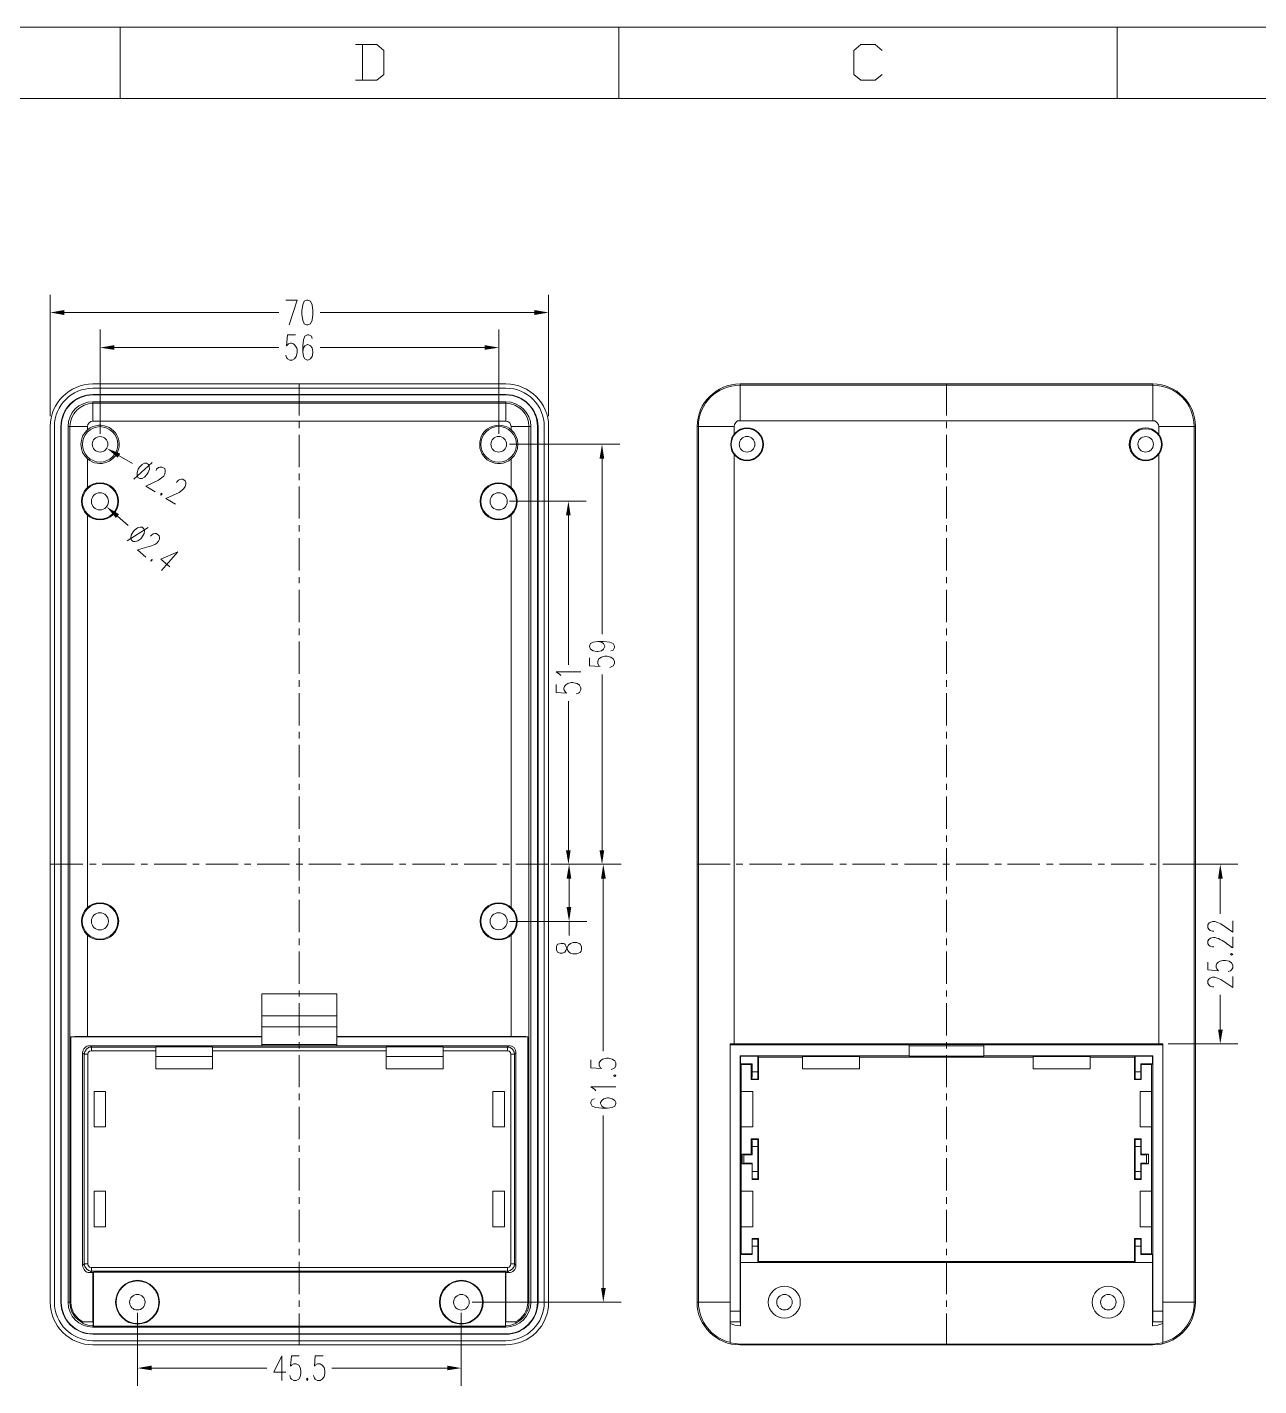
# Model space of a CAD drawing. Header units: millimetres. Extents: x -84 to 204, y -204 to 50.
# Drawn here: x 61.5 to 145.4, y -92.5 to 0 of the extents above; entities that cross this region are included whole.
import ezdxf

# ---------------------------------------------------------------- set-up
doc = ezdxf.new("R2010")
doc.units = ezdxf.units.MM

msp = doc.modelspace()

# ---------------------------------------------------------------- hatches: boundary and pattern name
h = msp.add_hatch(color=0)
h.dxf.hatch_style = 2
h.paths.add_polyline_path([(64.029167, -19.261667), (64.029167, -19.600333), (63.076667, -19.431)])
h = msp.add_hatch(color=0)
h.dxf.hatch_style = 2
h.paths.add_polyline_path([(96.033167, -19.261667), (96.033167, -19.600333), (97.006833, -19.431)])
h = msp.add_hatch(color=0)
h.dxf.hatch_style = 2
h.paths.add_polyline_path([(67.437, -21.6535), (67.437, -21.971), (66.463333, -21.822833)])
h = msp.add_hatch(color=0)
h.dxf.hatch_style = 2
h.paths.add_polyline_path([(92.6465, -21.6535), (92.6465, -21.971), (93.620167, -21.822833)])
h = msp.add_hatch(color=0)
h.dxf.hatch_style = 2
h.paths.add_polyline_path([(67.839167, -29.040667), (67.669833, -29.315833), (66.929, -28.680833)])
h = msp.add_hatch(color=0)
h.dxf.hatch_style = 2
h.paths.add_polyline_path([(100.478167, -29.379333), (100.795667, -29.379333), (100.6475, -28.405667)])
h = msp.add_hatch(color=0)
h.dxf.hatch_style = 2
h.paths.add_polyline_path([(98.192167, -33.252833), (98.509667, -33.252833), (98.3615, -32.279167)])
h = msp.add_hatch(color=0)
h.dxf.hatch_style = 2
h.paths.add_polyline_path([(67.7545, -33.168167), (67.542833, -33.422167), (66.907833, -32.660167)])
h = msp.add_hatch(color=0)
h.dxf.hatch_style = 2
h.paths.add_polyline_path([(98.192167, -56.049333), (98.509667, -56.049333), (98.3615, -57.001833)])
h = msp.add_hatch(color=0)
h.dxf.hatch_style = 2
h.paths.add_polyline_path([(100.478167, -56.049333), (100.795667, -56.049333), (100.6475, -57.001833)])
h = msp.add_hatch(color=0)
h.dxf.hatch_style = 2
h.paths.add_polyline_path([(98.2345, -57.9755), (98.552, -57.9755), (98.403833, -57.001833)])
h = msp.add_hatch(color=0)
h.dxf.hatch_style = 2
h.paths.add_polyline_path([(100.584, -57.9755), (100.9015, -57.9755), (100.732167, -57.001833)])
h = msp.add_hatch(color=0)
h.dxf.hatch_style = 2
h.paths.add_polyline_path([(142.599833, -57.9755), (142.917333, -57.9755), (142.748, -57.001833)])
h = msp.add_hatch(color=0)
h.dxf.hatch_style = 2
h.paths.add_polyline_path([(98.2345, -59.922833), (98.552, -59.922833), (98.403833, -60.8965)])
h = msp.add_hatch(color=0)
h.dxf.hatch_style = 2
h.paths.add_polyline_path([(142.599833, -68.2625), (142.917333, -68.2625), (142.748, -69.236167)])
h = msp.add_hatch(color=0)
h.dxf.hatch_style = 2
h.paths.add_polyline_path([(100.584, -85.852), (100.9015, -85.852), (100.732167, -86.825667)])
h = msp.add_hatch(color=0)
h.dxf.hatch_style = 2
h.paths.add_polyline_path([(69.977, -91.143667), (69.977, -91.461167), (69.003333, -91.313)])
h = msp.add_hatch(color=0)
h.dxf.hatch_style = 2
h.paths.add_polyline_path([(90.1065, -91.143667), (90.1065, -91.461167), (91.059, -91.313)])

# ---------------------------------------------------------------- linework, layer by layer
at = {"color": 0, "lineweight": 0}
for points in [[(-84.370333, 0), (203.581, 0)], [(67.839167, -4.847167), (67.839167, 0)], [(101.7905, -4.847167), (101.7905, 0)], [(135.720667, -4.847167), (135.720667, 0)], [(83.862333, -3.6195), (85.301667, -3.6195), (85.7885, -3.217333), (85.7885, -1.5875), (85.301667, -1.185333), (83.862333, -1.185333)], [(84.328, -1.185333), (84.328, -3.6195)], [(119.718667, -3.217333), (119.253, -3.6195), (118.279333, -3.6195), (117.7925, -3.217333), (117.7925, -1.5875), (118.279333, -1.185333), (119.253, -1.185333), (119.718667, -1.5875)], [(-79.523167, -4.847167), (198.733833, -4.847167)], [(63.076667, -26.4795), (63.076667, -18.2245)], [(97.006833, -26.4795), (97.006833, -18.2245)], [(79.332667, -20.277667), (79.883, -18.584333), (79.121, -18.584333)], [(64.029167, -19.431), (78.634167, -19.431)], [(96.033167, -19.431), (81.449333, -19.431)], [(66.463333, -27.686), (66.463333, -20.595167)], [(79.777167, -20.955), (79.226833, -20.955), (79.163333, -21.695833), (79.232172, -21.620228), (79.301735, -21.565836), (79.371187, -21.531141), (79.439691, -21.514627), (79.506408, -21.514777), (79.570502, -21.530076), (79.631136, -21.559007), (79.687473, -21.600054), (79.738675, -21.651701), (79.783905, -21.712432), (79.822327, -21.78073), (79.853102, -21.855079), (79.875394, -21.933964), (79.888366, -22.015868), (79.89118, -22.099274), (79.883, -22.182667), (79.8195, -22.4155), (79.713667, -22.584833), (79.544333, -22.6695), (79.396167, -22.6695), (79.226833, -22.584833), (79.163333, -22.500167), (79.121, -22.330833)], [(80.899, -21.209), (80.856667, -21.039667), (80.687333, -20.955), (80.5815, -20.955), (80.412167, -21.039667), (80.306333, -21.293667), (80.264, -21.695833), (80.264, -22.098), (80.306333, -22.4155), (80.412167, -22.584833), (80.5815, -22.6695), (80.623833, -22.6695), (80.793167, -22.584833), (80.899, -22.4155), (80.9625, -22.182667), (80.9625, -22.098), (80.899, -21.844), (80.793167, -21.695833), (80.623833, -21.611167), (80.5815, -21.611167), (80.412167, -21.695833), (80.306333, -21.844), (80.264, -22.098)], [(93.620167, -27.686), (93.620167, -20.595167)], [(67.437, -21.822833), (78.634167, -21.822833)], [(92.6465, -21.822833), (81.449333, -21.822833)], [(65.9765, -24.278167), (65.677915, -24.301084), (65.388342, -24.350908), (65.109202, -24.426436), (64.841917, -24.526462), (64.587909, -24.649781), (64.348599, -24.795189), (64.12541, -24.961482), (63.919761, -25.147455), (63.733076, -25.351903), (63.566776, -25.573622), (63.422283, -25.811408), (63.301017, -26.064055), (63.204401, -26.330358), (63.133856, -26.609115), (63.090804, -26.899119), (63.076667, -27.199167)], [(65.9765, -24.5745), (65.703663, -24.595155), (65.440535, -24.639414), (65.188144, -24.706315), (64.947519, -24.794898), (64.719687, -24.904201), (64.505675, -25.033263), (64.306512, -25.181122), (64.123226, -25.346819), (63.956844, -25.529391), (63.808395, -25.727877), (63.678905, -25.941316), (63.569404, -26.168747), (63.480918, -26.409209), (63.414476, -26.66174), (63.371105, -26.92538), (63.351833, -27.199167)], [(94.107, -24.278167), (65.9765, -24.278167)], [(94.107, -24.5745), (65.9765, -24.5745)], [(80.031167, -24.278167), (80.031167, -26.437167)], [(97.006833, -27.199167), (96.992607, -26.897697), (96.949427, -26.60693), (96.878726, -26.32797), (96.781938, -26.061921), (96.660493, -25.809887), (96.515825, -25.572971), (96.349365, -25.352278), (96.162548, -25.14891), (95.956804, -24.963973), (95.733567, -24.798569), (95.494269, -24.653803), (95.240343, -24.530778), (94.97322, -24.430598), (94.694334, -24.354367), (94.405116, -24.303188), (94.107, -24.278167)], [(96.7105, -27.199167), (96.698353, -26.927852), (96.66001, -26.665878), (96.596781, -26.414308), (96.509979, -26.174204), (96.400914, -25.946631), (96.270899, -25.732652), (96.121244, -25.53333), (95.953263, -25.349729), (95.768264, -25.182913), (95.567562, -25.033945), (95.352467, -24.903888), (95.12429, -24.793807), (94.884343, -24.704763), (94.633938, -24.637822), (94.374387, -24.594047), (94.107, -24.5745)], [(110.0455, -24.278167), (109.746638, -24.30082), (109.456519, -24.350272), (109.176591, -24.425348), (108.908304, -24.524874), (108.653108, -24.647678), (108.412452, -24.792585), (108.187786, -24.958422), (107.980559, -25.144016), (107.792221, -25.348192), (107.624221, -25.569778), (107.478009, -25.807599), (107.355035, -26.060483), (107.256747, -26.327255), (107.184596, -26.606742), (107.14003, -26.89777), (107.1245, -27.199167)], [(110.0455, -24.384), (109.754988, -24.39728), (109.472962, -24.438593), (109.20084, -24.506581), (108.940038, -24.599883), (108.691973, -24.717141), (108.458062, -24.856994), (108.239722, -25.018084), (108.038371, -25.199049), (107.855424, -25.398531), (107.6923, -25.61517), (107.550415, -25.847607), (107.431185, -26.094482), (107.336029, -26.354435), (107.266362, -26.626106), (107.223602, -26.908137), (107.209167, -27.199167)], [(110.0455, -24.278167), (138.154833, -24.278167)], [(110.0455, -26.797), (110.0455, -24.278167)], [(110.0455, -24.384), (138.154833, -24.384)], [(124.100167, -24.278167), (124.100167, -26.437167)], [(141.054667, -27.199167), (141.040467, -26.899061), (140.997362, -26.609014), (140.926771, -26.330227), (140.830118, -26.063906), (140.708823, -25.811251), (140.564309, -25.573467), (140.397996, -25.351757), (140.211307, -25.147323), (140.005663, -24.961368), (139.782486, -24.795096), (139.543197, -24.64971), (139.289218, -24.526412), (139.02197, -24.426406), (138.742876, -24.350894), (138.453356, -24.30108), (138.154833, -24.278167)], [(138.154833, -26.797), (138.154833, -24.278167)], [(140.97, -27.199167), (140.954957, -26.905939), (140.912643, -26.622532), (140.844305, -26.350192), (140.75119, -26.090166), (140.634542, -25.843699), (140.49561, -25.612039), (140.33564, -25.396431), (140.155877, -25.198123), (139.957569, -25.01836), (139.741961, -24.85839), (139.510301, -24.719458), (139.263834, -24.60281), (139.003808, -24.509695), (138.731468, -24.441357), (138.448061, -24.399043), (138.154833, -24.384)], [(65.9765, -25.019), (65.749858, -25.034028), (65.530925, -25.069155), (65.320633, -25.123539), (65.119911, -25.196337), (64.929691, -25.286705), (64.7509, -25.393799), (64.584471, -25.516776), (64.431333, -25.654794), (64.292417, -25.807008), (64.168652, -25.972575), (64.060968, -26.150652), (63.970297, -26.340395), (63.897567, -26.540962), (63.84371, -26.751508), (63.809656, -26.971191), (63.796333, -27.199167)], [(65.9765, -25.040167), (65.752777, -25.053546), (65.536523, -25.087502), (65.328673, -25.1411), (65.130164, -25.213403), (64.941933, -25.303474), (64.764915, -25.410377), (64.600048, -25.533175), (64.448267, -25.670933), (64.310509, -25.822714), (64.18771, -25.987582), (64.080807, -26.164599), (63.990736, -26.352831), (63.918433, -26.55134), (63.864836, -26.759189), (63.830879, -26.975444), (63.8175, -27.199167)], [(65.9765, -25.505833), (65.627302, -25.543071), (65.306856, -25.640688), (65.020434, -25.793413), (64.773307, -25.995974), (64.570746, -26.243101), (64.418021, -26.529523), (64.320405, -26.849968), (64.283167, -27.199167)], [(65.9765, -25.611667), (65.665156, -25.64945), (65.372291, -25.745662), (65.105173, -25.894037), (64.871071, -26.088314), (64.677251, -26.322228), (64.530982, -26.589517), (64.439531, -26.883918), (64.410167, -27.199167)], [(65.9765, -25.019), (94.107, -25.019)], [(65.9765, -25.040167), (65.9765, -25.019)], [(94.107, -25.040167), (65.9765, -25.040167)], [(65.9765, -25.505833), (94.107, -25.505833)], [(65.9765, -26.839333), (65.9765, -25.505833)], [(65.9765, -25.611667), (94.107, -25.611667)], [(96.287167, -27.199167), (96.276201, -26.980559), (96.243147, -26.76715), (96.189157, -26.560179), (96.115386, -26.360884), (96.022986, -26.170505), (95.913112, -25.990279), (95.786916, -25.821446), (95.645552, -25.665245), (95.490173, -25.522913), (95.321934, -25.39569), (95.141986, -25.284815), (94.951484, -25.191525), (94.751581, -25.11706), (94.54343, -25.062658), (94.328185, -25.029559), (94.107, -25.019)], [(94.107, -25.040167), (94.107, -25.019)], [(96.244833, -27.199167), (96.235269, -26.974921), (96.204354, -26.758625), (96.153119, -26.551128), (96.082594, -26.353277), (95.993811, -26.165921), (95.887801, -25.989907), (95.765594, -25.826084), (95.628222, -25.675299), (95.476715, -25.538401), (95.312105, -25.416237), (95.135422, -25.309655), (94.947697, -25.219505), (94.749962, -25.146632), (94.543246, -25.091887), (94.328582, -25.056115), (94.107, -25.040167)], [(95.800333, -27.199167), (95.767624, -26.859822), (95.668505, -26.543661), (95.510615, -26.257333), (95.301594, -26.007483), (95.049082, -25.800761), (94.760719, -25.643814), (94.444145, -25.543288), (94.107, -25.505833)], [(94.107, -26.839333), (94.107, -25.505833)], [(95.673333, -27.199167), (95.643954, -26.883918), (95.552468, -26.589517), (95.406156, -26.322228), (95.212297, -26.088314), (94.978172, -25.894037), (94.71106, -25.745662), (94.418243, -25.64945), (94.107, -25.611667)], [(110.0455, -26.797), (109.876167, -26.818167), (109.749167, -26.924), (109.6645, -27.051), (109.643333, -27.199167)], [(138.154833, -26.797), (110.0455, -26.797)], [(138.557, -27.199167), (138.535833, -27.051), (138.43, -26.924), (138.303, -26.818167), (138.154833, -26.797)], [(63.076667, -27.199167), (63.076667, -86.825667)], [(63.351833, -27.199167), (63.351833, -86.825667)], [(63.8175, -27.199167), (63.796333, -27.199167)], [(63.796333, -86.825667), (63.796333, -27.199167)], [(63.8175, -27.199167), (63.8175, -86.825667)], [(64.283167, -27.199167), (65.616667, -27.199167)], [(64.283167, -86.825667), (64.283167, -27.199167)], [(64.410167, -86.825667), (64.410167, -27.199167)], [(65.151, -28.405667), (65.193333, -28.1305), (65.278, -27.855333), (65.426167, -27.6225), (65.616667, -27.410833)], [(65.9765, -26.839333), (65.828333, -26.8605), (65.7225, -26.945167), (65.637833, -27.051), (65.616667, -27.199167)], [(65.616667, -29.4005), (65.769617, -29.51321), (65.930155, -29.599911), (66.0961, -29.661482), (66.265276, -29.698801), (66.435504, -29.712748), (66.604606, -29.704202), (66.770404, -29.674042), (66.93072, -29.623147), (67.083375, -29.552395), (67.226191, -29.462667), (67.356991, -29.35484), (67.473595, -29.229794), (67.573827, -29.088408), (67.655507, -28.931561), (67.716457, -28.760132), (67.7545, -28.575), (67.765129, -28.357303), (67.742989, -28.152303), (67.690981, -27.961422), (67.612005, -27.786079), (67.508963, -27.627693), (67.384755, -27.487687), (67.242281, -27.367478), (67.084443, -27.268487), (66.91414, -27.192136), (66.734273, -27.139842), (66.547743, -27.113027), (66.35745, -27.113111), (66.166296, -27.141513), (65.97718, -27.199654), (65.793003, -27.288954), (65.616667, -27.410833)], [(65.616667, -27.199167), (65.616667, -27.410833)], [(94.107, -26.839333), (65.9765, -26.839333)], [(80.031167, -26.881667), (80.031167, -27.305)], [(80.031167, -27.7495), (80.031167, -29.950833)], [(94.466833, -27.410833), (94.31989, -27.306413), (94.163272, -27.224893), (93.999432, -27.165823), (93.830825, -27.128754), (93.659905, -27.113237), (93.489126, -27.11882), (93.320942, -27.145056), (93.157807, -27.191494), (93.002176, -27.257685), (92.856503, -27.343179), (92.723241, -27.447526), (92.604845, -27.570278), (92.503768, -27.710984), (92.422466, -27.869195), (92.363392, -28.044461), (92.329, -28.236333), (92.315697, -28.455438), (92.335968, -28.661967), (92.386816, -28.854436), (92.465244, -29.031357), (92.568255, -29.191243), (92.692854, -29.332608), (92.836042, -29.453964), (92.994824, -29.553826), (93.166202, -29.630706), (93.347181, -29.683118), (93.534762, -29.709575), (93.72595, -29.708591), (93.917748, -29.678678), (94.107159, -29.618349), (94.291186, -29.526119), (94.466833, -29.4005)], [(94.466833, -27.199167), (94.4245, -27.051), (94.361, -26.945167), (94.234, -26.8605), (94.107, -26.839333)], [(94.466833, -27.199167), (95.800333, -27.199167)], [(94.466833, -27.410833), (94.466833, -27.199167)], [(94.466833, -27.410833), (94.663733, -27.622211), (94.804376, -27.865586), (94.888761, -28.130293), (94.91689, -28.405667), (94.888761, -28.68104), (94.804376, -28.945747), (94.663733, -29.189123), (94.466833, -29.4005)], [(95.673333, -27.199167), (95.673333, -86.825667)], [(95.800333, -27.199167), (95.800333, -86.825667)], [(96.287167, -27.199167), (96.244833, -27.199167)], [(96.244833, -86.825667), (96.244833, -27.199167)], [(96.287167, -27.199167), (96.287167, -86.825667)], [(96.7105, -86.825667), (96.7105, -27.199167)], [(97.006833, -86.825667), (97.006833, -27.199167)], [(107.1245, -27.199167), (109.643333, -27.199167)], [(107.1245, -86.825667), (107.1245, -27.199167)], [(107.209167, -86.825667), (107.209167, -27.199167)], [(109.643333, -27.199167), (109.643333, -27.728333)], [(124.100167, -26.881667), (124.100167, -27.305)], [(124.100167, -27.7495), (124.100167, -29.950833)], [(141.054667, -27.199167), (138.557, -27.199167)], [(138.557, -27.728333), (138.557, -27.199167)], [(140.97, -27.199167), (140.97, -86.825667)], [(141.054667, -27.199167), (141.054667, -86.825667)], [(65.616667, -29.4005), (65.426167, -29.188833), (65.278, -28.956), (65.193333, -28.680833), (65.151, -28.405667)], [(94.339833, -28.405667), (101.854, -28.405667)], [(65.616667, -29.4005), (65.616667, -31.347833)], [(68.664667, -29.718), (67.7545, -29.188833)], [(94.466833, -31.347833), (94.466833, -29.4005)], [(100.6475, -29.379333), (100.6475, -41.3385)], [(109.643333, -29.083), (109.643333, -69.236167)], [(138.557, -69.236167), (138.557, -29.083)], [(70.019333, -29.6545), (68.7705, -30.776333)], [(70.273333, -30.183667), (70.315667, -30.099), (70.442667, -29.993167), (70.527333, -29.950833), (70.6755, -29.950833), (70.866, -30.056667), (70.908333, -30.183667), (70.908333, -30.268333), (70.866, -30.437667), (70.8025, -30.585833), (70.654333, -30.691667), (70.442667, -30.839833), (69.574833, -31.263167), (70.209833, -31.644167)], [(80.031167, -30.395333), (80.031167, -30.839833)], [(124.100167, -30.395333), (124.100167, -30.839833)], [(71.670333, -31.009167), (71.735615, -30.923508), (71.816284, -30.853592), (71.90666, -30.803784), (72.001062, -30.77845), (72.093811, -30.781956), (72.179226, -30.818667), (72.251627, -30.892948), (72.305333, -31.009167), (72.305333, -31.115), (72.263, -31.284333), (72.178333, -31.411333), (72.051333, -31.517167), (71.839667, -31.6865), (70.950667, -32.088667), (71.606833, -32.490833)], [(80.031167, -31.284333), (80.031167, -33.4645)], [(124.100167, -31.284333), (124.100167, -33.4645)], [(94.339833, -32.279167), (99.568, -32.279167)], [(65.616667, -33.231667), (65.616667, -59.944)], [(68.368333, -33.930167), (67.648667, -33.295167)], [(94.466833, -59.944), (94.466833, -33.231667)], [(98.3615, -33.252833), (98.3615, -43.412833)], [(69.744167, -34.078333), (68.304833, -34.9885)], [(80.031167, -33.909), (80.031167, -34.3535)], [(124.100167, -33.909), (124.100167, -34.3535)], [(69.892333, -34.649833), (69.955833, -34.586333), (70.082833, -34.501667), (70.188667, -34.4805), (70.315667, -34.4805), (70.485, -34.628667), (70.506167, -34.755667), (70.506167, -34.8615), (70.442667, -35.009667), (70.336833, -35.136667), (70.188667, -35.221333), (69.955833, -35.327167), (69.003333, -35.602333), (69.574833, -36.089167)], [(80.031167, -34.798), (80.031167, -36.999333)], [(124.100167, -34.798), (124.100167, -36.999333)], [(71.755, -35.729333), (70.612, -36.216167), (71.225833, -36.745333)], [(71.755, -35.729333), (70.654333, -36.999333)], [(80.031167, -37.443833), (80.031167, -37.867167)], [(124.100167, -37.443833), (124.100167, -37.867167)], [(80.031167, -38.311667), (80.031167, -40.513)], [(124.100167, -38.311667), (124.100167, -40.513)], [(80.031167, -40.9575), (80.031167, -41.402)], [(124.100167, -40.9575), (124.100167, -41.402)], [(80.031167, -41.825333), (80.031167, -44.026667)], [(100.351167, -41.825333), (100.605167, -41.867667), (100.753333, -41.9735), (100.838, -42.142833), (100.838, -42.185167), (100.753333, -42.3545), (100.605167, -42.460333), (100.351167, -42.523833), (100.287667, -42.523833), (100.033667, -42.460333), (99.864333, -42.3545), (99.800833, -42.185167), (99.800833, -42.142833), (99.864333, -41.9735), (100.033667, -41.867667), (100.351167, -41.825333), (100.753333, -41.825333), (101.176667, -41.867667), (101.4095, -41.9735), (101.494167, -42.142833), (101.494167, -42.248667), (101.4095, -42.418), (101.240167, -42.460333)], [(124.100167, -41.825333), (124.100167, -44.026667)], [(99.800833, -42.947167), (99.800833, -43.4975), (100.5205, -43.539833), (100.435833, -43.4975), (100.351167, -43.328167), (100.351167, -43.18), (100.435833, -43.010667), (100.605167, -42.904833), (100.838, -42.841333), (101.007333, -42.841333), (101.240167, -42.904833), (101.4095, -43.010667), (101.494167, -43.18), (101.494167, -43.328167), (101.4095, -43.4975), (101.324833, -43.539833), (101.176667, -43.603333)], [(97.832333, -44.153667), (97.747667, -44.047833), (97.514833, -43.899667), (99.208167, -43.899667)], [(100.6475, -56.049333), (100.6475, -44.090167)], [(80.031167, -44.471167), (80.031167, -44.915667)], [(97.514833, -44.7675), (97.514833, -45.296667), (98.2345, -45.360167), (98.158895, -45.291328), (98.104503, -45.221765), (98.069808, -45.152313), (98.053293, -45.083809), (98.053444, -45.017092), (98.068743, -44.952998), (98.097674, -44.892364), (98.138721, -44.836027), (98.190368, -44.784825), (98.251098, -44.739595), (98.319397, -44.701173), (98.393746, -44.670398), (98.472631, -44.648106), (98.554534, -44.635134), (98.63794, -44.63232), (98.721333, -44.6405), (98.954167, -44.704), (99.1235, -44.809833), (99.208167, -44.979167), (99.208167, -45.127333), (99.1235, -45.296667), (99.038833, -45.360167), (98.890667, -45.4025)], [(124.100167, -44.471167), (124.100167, -44.915667)], [(80.031167, -45.360167), (80.031167, -47.5615)], [(98.3615, -56.049333), (98.3615, -45.889333)], [(124.100167, -45.360167), (124.100167, -47.5615)], [(80.031167, -47.984833), (80.031167, -48.429333)], [(124.100167, -47.984833), (124.100167, -48.429333)], [(80.031167, -48.873833), (80.031167, -51.075167)], [(124.100167, -48.873833), (124.100167, -51.075167)], [(80.031167, -51.519667), (80.031167, -51.943)], [(124.100167, -51.519667), (124.100167, -51.943)], [(80.031167, -52.3875), (80.031167, -54.588833)], [(124.100167, -52.3875), (124.100167, -54.588833)], [(80.031167, -55.033333), (80.031167, -55.477833)], [(124.100167, -55.033333), (124.100167, -55.477833)], [(80.031167, -55.901167), (80.031167, -58.1025)], [(124.100167, -55.901167), (124.100167, -58.1025)], [(63.076667, -57.001833), (65.299167, -57.001833)], [(65.743667, -57.001833), (66.188167, -57.001833)], [(66.6115, -57.001833), (68.812833, -57.001833)], [(69.257333, -57.001833), (69.701833, -57.001833)], [(70.146333, -57.001833), (72.347667, -57.001833)], [(72.771, -57.001833), (73.2155, -57.001833)], [(73.66, -57.001833), (75.861333, -57.001833)], [(76.305833, -57.001833), (76.729167, -57.001833)], [(77.173667, -57.001833), (79.375, -57.001833)], [(79.8195, -57.001833), (80.264, -57.001833)], [(80.687333, -57.001833), (82.888667, -57.001833)], [(83.333167, -57.001833), (83.777667, -57.001833)], [(84.222167, -57.001833), (86.4235, -57.001833)], [(86.846833, -57.001833), (87.291333, -57.001833)], [(87.735833, -57.001833), (89.937167, -57.001833)], [(90.381667, -57.001833), (90.826167, -57.001833)], [(91.2495, -57.001833), (93.450833, -57.001833)], [(93.895333, -57.001833), (94.339833, -57.001833)], [(94.784333, -57.001833), (97.006833, -57.001833)], [(98.890667, -57.001833), (97.155, -57.001833)], [(97.7265, -57.001833), (99.610333, -57.001833)], [(98.467333, -57.001833), (101.959833, -57.001833)], [(100.33, -57.001833), (101.854, -57.001833)], [(107.1245, -57.001833), (109.368167, -57.001833)], [(109.7915, -57.001833), (110.236, -57.001833)], [(110.6805, -57.001833), (112.881833, -57.001833)], [(113.326333, -57.001833), (113.749667, -57.001833)], [(114.194167, -57.001833), (116.3955, -57.001833)], [(116.84, -57.001833), (117.2845, -57.001833)], [(117.707833, -57.001833), (119.909167, -57.001833)], [(120.353667, -57.001833), (120.798167, -57.001833)], [(121.242667, -57.001833), (123.444, -57.001833)], [(123.867333, -57.001833), (124.311833, -57.001833)], [(124.756333, -57.001833), (126.957667, -57.001833)], [(127.402167, -57.001833), (127.846667, -57.001833)], [(128.27, -57.001833), (130.471333, -57.001833)], [(130.915833, -57.001833), (131.360333, -57.001833)], [(131.804833, -57.001833), (134.006167, -57.001833)], [(134.4295, -57.001833), (134.874, -57.001833)], [(135.3185, -57.001833), (137.519833, -57.001833)], [(137.964333, -57.001833), (138.387667, -57.001833)], [(138.832167, -57.001833), (141.054667, -57.001833)], [(139.276667, -57.001833), (143.9545, -57.001833)], [(98.403833, -57.9755), (98.403833, -59.922833)], [(100.732167, -57.9755), (100.732167, -69.723)], [(142.748, -57.9755), (142.748, -60.367333)], [(80.031167, -58.547), (80.031167, -58.9915)], [(124.100167, -58.547), (124.100167, -58.9915)], [(80.031167, -59.436), (80.031167, -61.637333)], [(124.100167, -59.436), (124.100167, -61.637333)], [(94.339833, -60.8965), (99.610333, -60.8965)], [(98.403833, -60.8965), (98.403833, -61.849)], [(142.3035, -61.552667), (142.218833, -61.552667), (142.070667, -61.510333), (141.986, -61.446833), (141.901333, -61.341), (141.901333, -61.129333), (141.986, -61.002333), (142.070667, -60.96), (142.218833, -60.8965), (142.388167, -60.8965), (142.5575, -60.96), (142.790333, -61.065833), (143.594667, -61.616167), (143.594667, -60.854167)], [(65.616667, -61.827833), (65.616667, -68.728167)], [(94.466833, -68.728167), (94.466833, -61.827833)], [(142.3035, -62.632167), (142.218833, -62.632167), (142.070667, -62.589833), (141.986, -62.526333), (141.901333, -62.4205), (141.901333, -62.208833), (141.986, -62.103), (142.077011, -62.038994), (142.176853, -62.002293), (142.283907, -61.989934), (142.396551, -61.998953), (142.513165, -62.026385), (142.632131, -62.069266), (142.751827, -62.124632), (142.870634, -62.189519), (142.986932, -62.260962), (143.0991, -62.335999), (143.205519, -62.411663), (143.304568, -62.484992), (143.394627, -62.553021), (143.474077, -62.612786), (143.541297, -62.661323), (143.594667, -62.695667), (143.594667, -61.933667)], [(80.031167, -62.060667), (80.031167, -62.505167)], [(124.100167, -62.060667), (124.100167, -62.505167)], [(80.031167, -62.949667), (80.031167, -65.151)], [(124.100167, -62.949667), (124.100167, -65.151)], [(141.901333, -63.669333), (141.901333, -64.1985), (142.621, -64.262), (142.514168, -64.133609), (142.465045, -64.002096), (142.46873, -63.874892), (142.520326, -63.759424), (142.614933, -63.663122), (142.747653, -63.593414), (142.913586, -63.557731), (143.107833, -63.5635), (143.361833, -63.605833), (143.51, -63.711667), (143.594667, -63.881), (143.594667, -64.050333), (143.51, -64.1985), (143.4465, -64.262), (143.277167, -64.304333)], [(142.3035, -65.3415), (142.218833, -65.3415), (142.070667, -65.299167), (141.986, -65.235667), (141.901333, -65.129833), (141.901333, -64.918167), (141.986, -64.812333), (142.070667, -64.748833), (142.218833, -64.685333), (142.388167, -64.685333), (142.5575, -64.748833), (142.790333, -64.854667), (143.594667, -65.405), (143.594667, -64.643)], [(80.031167, -65.5955), (80.031167, -66.018833)], [(124.100167, -65.5955), (124.100167, -66.018833)], [(77.491167, -65.828333), (82.592333, -65.828333)], [(77.491167, -68.728167), (77.491167, -65.828333)], [(80.031167, -66.463333), (80.031167, -68.664667)], [(82.592333, -69.363167), (82.592333, -65.828333)], [(124.100167, -66.463333), (124.100167, -68.664667)], [(142.748, -68.2625), (142.748, -65.891833)], [(77.491167, -67.331167), (82.592333, -67.331167)], [(77.491167, -68.072), (82.592333, -68.072)], [(65.616667, -68.728167), (65.34193, -68.730978), (65.038023, -68.725785), (64.737688, -68.727075), (64.473667, -68.749333)], [(77.491167, -68.749333), (64.473667, -68.749333)], [(64.473667, -86.825667), (64.473667, -68.749333)], [(65.764833, -69.363167), (65.658299, -69.363582), (65.565288, -69.387789), (65.485564, -69.432527), (65.418891, -69.494532), (65.365033, -69.570544), (65.323756, -69.657301), (65.294824, -69.75154), (65.278, -69.85)], [(65.616667, -68.728167), (77.491167, -68.728167)], [(65.764833, -69.363167), (94.2975, -69.363167)], [(65.764833, -69.363167), (65.870667, -69.469)], [(77.491167, -69.363167), (77.491167, -68.749333)], [(77.491167, -69.2785), (82.592333, -69.2785)], [(80.031167, -69.109167), (80.031167, -69.553667)], [(82.592333, -68.728167), (94.466833, -68.728167)], [(95.588667, -68.749333), (82.592333, -68.749333)], [(94.212833, -69.469), (94.2975, -69.363167)], [(94.784333, -69.85), (94.784685, -69.749644), (94.761348, -69.654374), (94.717423, -69.567289), (94.65601, -69.49149), (94.580211, -69.430077), (94.493126, -69.386152), (94.397856, -69.362815), (94.2975, -69.363167)], [(95.588667, -68.749333), (95.469751, -68.734403), (95.33465, -68.726728), (95.188412, -68.724436), (95.036084, -68.725653), (94.882715, -68.728508), (94.733351, -68.731127), (94.593042, -68.731637), (94.466833, -68.728167)], [(95.588667, -68.749333), (95.588667, -86.825667)], [(109.643333, -69.236167), (109.368167, -69.236167)], [(109.368167, -89.5985), (109.368167, -69.236167)], [(121.560167, -69.299667), (109.368167, -69.299667)], [(109.643333, -69.236167), (138.557, -69.236167)], [(121.560167, -70.0405), (121.560167, -69.2785)], [(126.640167, -69.2785), (121.560167, -69.2785)], [(121.560167, -69.363167), (126.640167, -69.363167)], [(124.100167, -69.109167), (124.100167, -69.553667)], [(126.640167, -70.0405), (126.640167, -69.2785)], [(138.832167, -69.299667), (126.640167, -69.299667)], [(138.832167, -69.236167), (138.557, -69.236167)], [(138.832167, -89.5985), (138.832167, -69.236167)], [(139.192, -69.236167), (143.9545, -69.236167)], [(65.383833, -69.934667), (65.278, -69.85)], [(65.278, -84.328), (65.278, -69.85)], [(65.870667, -69.469), (65.680167, -69.490167), (65.532, -69.596), (65.426167, -69.765333), (65.383833, -69.934667)], [(65.637833, -69.934667), (65.383833, -69.934667)], [(65.383833, -69.934667), (65.383833, -84.222167)], [(65.870667, -69.701833), (65.743667, -69.723), (65.659, -69.828833), (65.637833, -69.934667)], [(65.637833, -69.934667), (65.637833, -84.222167)], [(70.252167, -69.469), (65.870667, -69.469)], [(65.870667, -69.701833), (65.870667, -69.469)], [(70.252167, -69.701833), (65.870667, -69.701833)], [(70.252167, -69.426667), (74.125667, -69.426667)], [(70.252167, -70.9295), (70.252167, -69.426667)], [(74.125667, -70.104), (70.252167, -70.104)], [(74.125667, -70.9295), (74.125667, -69.426667)], [(85.957833, -69.469), (74.125667, -69.469)], [(85.957833, -69.701833), (74.125667, -69.701833)], [(80.031167, -69.998167), (80.031167, -72.178333)], [(85.957833, -69.426667), (89.831333, -69.426667)], [(85.957833, -70.9295), (85.957833, -69.426667)], [(89.831333, -70.104), (85.957833, -70.104)], [(89.831333, -70.9295), (89.831333, -69.426667)], [(94.212833, -69.469), (89.831333, -69.469)], [(94.212833, -69.701833), (89.831333, -69.701833)], [(94.6785, -69.934667), (94.657333, -69.765333), (94.5515, -69.596), (94.382167, -69.490167), (94.212833, -69.469)], [(94.212833, -69.701833), (94.212833, -69.469)], [(94.445667, -69.934667), (94.4245, -69.828833), (94.318667, -69.723), (94.212833, -69.701833)], [(94.445667, -69.934667), (94.6785, -69.934667)], [(94.445667, -84.222167), (94.445667, -69.934667)], [(94.6785, -69.934667), (94.784333, -69.85)], [(94.6785, -84.222167), (94.6785, -69.934667)], [(94.784333, -69.85), (94.784333, -84.328)], [(99.8855, -70.315667), (99.8855, -70.866), (100.626333, -70.908333), (100.541667, -70.866), (100.457, -70.696667), (100.457, -70.527333), (100.541667, -70.379167), (100.689833, -70.273333), (100.943833, -70.209833), (101.092, -70.209833), (101.346, -70.273333), (101.515333, -70.379167), (101.578833, -70.527333), (101.578833, -70.696667), (101.515333, -70.866), (101.430667, -70.908333), (101.261333, -70.971833)], [(110.0455, -70.0405), (121.560167, -70.0405)], [(110.0455, -87.4395), (110.0455, -70.0405)], [(110.066667, -70.061667), (110.0455, -70.0405)], [(111.252, -70.061667), (110.066667, -70.061667)], [(110.066667, -70.061667), (110.066667, -70.590833)], [(111.252, -71.141167), (111.252, -70.061667)], [(111.252, -70.061667), (111.294333, -70.146333)], [(111.294333, -70.146333), (114.3, -70.146333)], [(111.294333, -71.670333), (111.294333, -70.146333)], [(114.3, -70.9295), (114.3, -70.104)], [(114.3, -70.104), (118.1735, -70.104)], [(118.1735, -70.9295), (118.1735, -70.104)], [(118.1735, -70.146333), (130.005667, -70.146333)], [(126.640167, -70.061667), (121.560167, -70.061667)], [(124.100167, -69.998167), (124.100167, -72.178333)], [(126.640167, -70.0405), (138.154833, -70.0405)], [(130.005667, -70.9295), (130.005667, -70.104)], [(130.005667, -70.104), (133.879167, -70.104)], [(133.879167, -70.9295), (133.879167, -70.104)], [(133.879167, -70.146333), (136.906, -70.146333)], [(136.906, -70.146333), (136.948333, -70.061667)], [(136.906, -70.146333), (136.906, -71.670333)], [(136.948333, -70.061667), (136.948333, -71.141167)], [(138.133667, -70.061667), (136.948333, -70.061667)], [(138.154833, -70.0405), (138.133667, -70.061667)], [(138.133667, -70.590833), (138.133667, -70.061667)], [(138.154833, -70.0405), (138.154833, -87.4395)], [(74.125667, -70.9295), (70.252167, -70.9295)], [(89.831333, -70.9295), (85.957833, -70.9295)], [(110.066667, -70.590833), (110.871, -70.590833)], [(110.130167, -70.633167), (110.066667, -70.590833)], [(110.130167, -70.633167), (110.8075, -70.633167)], [(110.130167, -72.474667), (110.130167, -70.633167)], [(110.871, -70.590833), (110.8075, -70.633167)], [(110.8075, -70.633167), (110.8075, -71.670333)], [(110.849833, -71.628), (110.869809, -71.386171), (110.871, -71.141167)], [(110.871, -70.590833), (110.871, -71.141167)], [(110.871, -71.141167), (111.252, -71.141167)], [(111.252, -71.141167), (111.252, -71.628)], [(114.3, -70.9295), (118.1735, -70.9295)], [(130.005667, -70.9295), (133.879167, -70.9295)], [(136.948333, -71.628), (136.948333, -71.141167)], [(136.948333, -71.141167), (137.329333, -71.141167)], [(137.329333, -71.141167), (137.329333, -70.590833)], [(137.371667, -70.633167), (137.329333, -70.590833)], [(137.329333, -70.590833), (138.133667, -70.590833)], [(137.329333, -71.141167), (137.329333, -71.628)], [(137.371667, -71.670333), (137.371667, -70.633167)], [(137.371667, -70.633167), (138.070167, -70.633167)], [(138.133667, -70.590833), (138.070167, -70.633167)], [(138.070167, -70.633167), (138.070167, -72.474667)], [(100.224167, -72.432333), (100.1395, -72.3265), (99.8855, -72.157167), (101.578833, -72.157167)], [(110.8075, -71.670333), (110.849833, -71.628)], [(110.8075, -71.670333), (111.294333, -71.670333)], [(111.252, -71.628), (110.849833, -71.628)], [(111.252, -71.628), (111.294333, -71.670333)], [(136.906, -71.670333), (136.948333, -71.628)], [(136.906, -71.670333), (137.371667, -71.670333)], [(137.329333, -71.628), (136.948333, -71.628)], [(137.329333, -71.628), (137.371667, -71.670333)], [(66.061167, -72.474667), (66.844333, -72.474667)], [(66.061167, -74.887667), (66.061167, -72.474667)], [(66.844333, -72.474667), (66.844333, -74.887667)], [(80.031167, -72.622833), (80.031167, -73.067333)], [(93.218, -72.474667), (94.001167, -72.474667)], [(93.218, -74.887667), (93.218, -72.474667)], [(94.001167, -72.474667), (94.001167, -74.887667)], [(100.1395, -72.982667), (99.970167, -73.025), (99.8855, -73.194333), (99.8855, -73.300167), (99.970167, -73.4695), (100.224167, -73.575333), (100.626333, -73.617667), (101.0285, -73.617667), (101.346, -73.575333), (101.515333, -73.4695), (101.578833, -73.300167), (101.578833, -73.236667), (101.515333, -73.0885), (101.346, -72.982667), (101.092, -72.919167), (101.0285, -72.919167), (100.7745, -72.982667), (100.626333, -73.0885), (100.541667, -73.236667), (100.541667, -73.300167), (100.626333, -73.4695), (100.7745, -73.575333), (101.0285, -73.617667)], [(110.130167, -74.887667), (110.130167, -72.474667)], [(110.913333, -72.474667), (110.130167, -72.474667)], [(110.913333, -74.887667), (110.913333, -72.474667)], [(124.100167, -72.622833), (124.100167, -73.067333)], [(137.287, -72.474667), (137.287, -74.887667)], [(138.070167, -72.474667), (137.287, -72.474667)], [(138.070167, -72.474667), (138.070167, -74.887667)], [(80.031167, -73.511833), (80.031167, -75.713167)], [(124.100167, -73.511833), (124.100167, -75.713167)], [(66.844333, -74.887667), (66.061167, -74.887667)], [(94.001167, -74.887667), (93.218, -74.887667)], [(100.732167, -85.852), (100.732167, -74.1045)], [(110.130167, -79.269167), (110.130167, -74.887667)], [(110.130167, -74.887667), (110.913333, -74.887667)], [(137.287, -74.887667), (138.070167, -74.887667)], [(138.070167, -74.887667), (138.070167, -79.269167)], [(110.8075, -75.692), (110.8075, -76.750333)], [(111.294333, -75.692), (110.8075, -75.692)], [(110.849833, -75.734333), (110.8075, -75.692)], [(110.871, -76.221167), (110.873199, -76.084327), (110.869545, -75.971532), (110.861326, -75.861846), (110.849833, -75.734333)], [(110.849833, -75.734333), (111.252, -75.734333)], [(111.294333, -75.692), (111.252, -75.734333)], [(111.252, -75.734333), (111.252, -76.221167)], [(111.294333, -78.464833), (111.294333, -75.692)], [(136.906, -75.692), (136.906, -78.464833)], [(136.948333, -75.734333), (136.906, -75.692)], [(137.371667, -75.692), (136.906, -75.692)], [(136.948333, -76.221167), (136.948333, -75.734333)], [(136.948333, -75.734333), (137.329333, -75.734333)], [(137.371667, -75.692), (137.329333, -75.734333)], [(137.329333, -75.734333), (137.329333, -76.221167)], [(137.371667, -76.750333), (137.371667, -75.692)], [(80.031167, -76.157667), (80.031167, -76.581)], [(110.193667, -76.750333), (110.193667, -77.4065)], [(110.8075, -76.750333), (110.193667, -76.750333)], [(110.193667, -76.750333), (110.2995, -76.792667)], [(110.8075, -76.750333), (110.871, -76.792667)], [(110.871, -76.221167), (110.871, -76.792667)], [(111.252, -76.221167), (110.871, -76.221167)], [(111.252, -77.935667), (111.252, -76.221167)], [(124.100167, -76.157667), (124.100167, -76.581)], [(136.948333, -76.221167), (136.948333, -77.935667)], [(137.329333, -76.221167), (136.948333, -76.221167)], [(137.329333, -76.792667), (137.329333, -76.221167)], [(137.329333, -76.792667), (137.371667, -76.750333)], [(137.8585, -76.750333), (137.371667, -76.750333)], [(137.7315, -76.792667), (137.8585, -76.750333)], [(137.8585, -76.750333), (137.8585, -77.4065)], [(80.031167, -77.0255), (80.031167, -79.226833)], [(110.2995, -77.364167), (110.193667, -77.4065)], [(110.193667, -77.4065), (110.871, -77.4065)], [(110.2995, -76.792667), (110.2995, -77.364167)], [(110.871, -76.792667), (110.2995, -76.792667)], [(110.2995, -77.364167), (110.871, -77.364167)], [(110.871, -78.464833), (110.871, -77.364167)], [(124.100167, -77.0255), (124.100167, -79.226833)], [(137.7315, -76.792667), (137.329333, -76.792667)], [(137.329333, -77.935667), (137.329333, -77.364167)], [(137.371667, -77.4065), (137.329333, -77.364167)], [(137.329333, -77.364167), (137.7315, -77.364167)], [(137.371667, -78.464833), (137.371667, -77.4065)], [(137.371667, -77.4065), (137.8585, -77.4065)], [(137.7315, -77.364167), (137.7315, -76.792667)], [(137.8585, -77.4065), (137.7315, -77.364167)], [(110.871, -77.935667), (111.252, -77.935667)], [(111.252, -78.4225), (110.871, -78.4225)], [(110.871, -78.464833), (111.294333, -78.464833)], [(111.252, -77.935667), (111.252, -78.4225)], [(111.252, -78.4225), (111.294333, -78.464833)], [(136.906, -78.464833), (136.948333, -78.4225)], [(136.906, -78.464833), (137.371667, -78.464833)], [(136.948333, -78.4225), (136.948333, -77.935667)], [(136.948333, -77.935667), (137.329333, -77.935667)], [(137.329333, -78.4225), (136.948333, -78.4225)], [(137.329333, -77.935667), (137.329333, -78.4225)], [(137.329333, -78.4225), (137.371667, -78.464833)], [(66.061167, -79.269167), (66.844333, -79.269167)], [(66.061167, -81.682167), (66.061167, -79.269167)], [(66.844333, -79.269167), (66.844333, -81.682167)], [(93.218, -79.269167), (94.001167, -79.269167)], [(93.218, -81.682167), (93.218, -79.269167)], [(94.001167, -79.269167), (94.001167, -81.682167)], [(110.130167, -81.682167), (110.130167, -79.269167)], [(110.913333, -79.269167), (110.130167, -79.269167)], [(110.913333, -81.682167), (110.913333, -79.269167)], [(137.287, -79.269167), (137.287, -81.682167)], [(138.070167, -79.269167), (137.287, -79.269167)], [(138.070167, -79.269167), (138.070167, -81.682167)], [(80.031167, -79.671333), (80.031167, -80.115833)], [(124.100167, -79.671333), (124.100167, -80.115833)], [(80.031167, -80.539167), (80.031167, -82.7405)], [(124.100167, -80.539167), (124.100167, -82.7405)], [(66.844333, -81.682167), (66.061167, -81.682167)], [(94.001167, -81.682167), (93.218, -81.682167)], [(110.130167, -83.523667), (110.130167, -81.682167)], [(110.130167, -81.682167), (110.913333, -81.682167)], [(137.287, -81.682167), (138.070167, -81.682167)], [(138.070167, -81.682167), (138.070167, -83.523667)], [(80.031167, -83.185), (80.031167, -83.6295)], [(110.871, -83.566), (110.871, -82.4865)], [(111.294333, -82.4865), (110.871, -82.4865)], [(110.871, -82.528833), (111.252, -82.528833)], [(111.252, -83.015667), (110.871, -83.015667)], [(111.294333, -82.4865), (111.252, -82.528833)], [(111.252, -82.528833), (111.252, -83.015667)], [(111.252, -84.116333), (111.252, -83.015667)], [(111.294333, -84.052833), (111.294333, -82.4865)], [(124.100167, -83.185), (124.100167, -83.6295)], [(136.906, -82.4865), (136.906, -84.052833)], [(136.948333, -82.528833), (136.906, -82.4865)], [(137.371667, -82.4865), (136.906, -82.4865)], [(136.948333, -83.015667), (136.948333, -82.528833)], [(136.948333, -82.528833), (137.329333, -82.528833)], [(136.948333, -83.015667), (136.948333, -84.116333)], [(137.329333, -83.015667), (136.948333, -83.015667)], [(137.371667, -82.4865), (137.329333, -82.528833)], [(137.329333, -82.528833), (137.329333, -83.015667)], [(137.329333, -83.566), (137.329333, -83.015667)], [(137.371667, -83.523667), (137.371667, -82.4865)], [(80.031167, -84.074), (80.031167, -86.275333)], [(110.066667, -83.566), (110.130167, -83.523667)], [(110.066667, -88.434333), (110.066667, -83.566)], [(110.871, -83.566), (110.066667, -83.566)], [(110.066667, -84.116333), (136.948333, -84.116333)], [(110.871, -83.523667), (110.130167, -83.523667)], [(111.294333, -84.052833), (111.252, -84.116333)], [(136.906, -84.052833), (111.294333, -84.052833)], [(124.100167, -84.074), (124.100167, -86.275333)], [(136.948333, -84.116333), (136.906, -84.052833)], [(136.948333, -84.116333), (138.133667, -84.116333)], [(137.329333, -83.566), (137.371667, -83.523667)], [(138.133667, -83.566), (137.329333, -83.566)], [(138.070167, -83.523667), (137.371667, -83.523667)], [(138.070167, -83.523667), (138.133667, -83.566)], [(138.133667, -83.566), (138.133667, -88.434333)], [(65.383833, -84.222167), (65.278, -84.328)], [(65.278, -84.328), (65.299338, -84.42435), (65.330503, -84.515259), (65.372227, -84.597999), (65.425241, -84.669842), (65.490276, -84.728058), (65.568066, -84.76992), (65.659341, -84.792699), (65.764833, -84.793667)], [(65.383833, -84.222167), (65.426167, -84.3915), (65.532, -84.560833), (65.680167, -84.666667), (65.870667, -84.709)], [(65.637833, -84.222167), (65.383833, -84.222167)], [(65.637833, -84.222167), (65.659, -84.328), (65.743667, -84.433833), (65.870667, -84.455)], [(65.870667, -84.709), (65.764833, -84.793667)], [(65.9765, -84.793667), (65.764833, -84.793667)], [(65.870667, -84.455), (94.212833, -84.455)], [(65.870667, -84.455), (65.870667, -84.709)], [(65.870667, -84.709), (94.212833, -84.709)], [(65.9765, -84.793667), (66.018833, -84.7725)], [(65.9765, -88.159167), (65.9765, -84.793667)], [(65.997667, -88.434333), (65.997667, -84.793667)], [(94.064667, -84.7725), (66.018833, -84.7725)], [(66.018833, -84.7725), (66.018833, -88.4555)], [(94.064667, -88.4555), (94.064667, -84.7725)], [(94.064667, -84.7725), (94.085833, -84.793667)], [(94.064667, -84.793667), (94.064667, -88.434333)], [(94.085833, -84.793667), (94.085833, -88.159167)], [(94.2975, -84.793667), (94.085833, -84.793667)], [(94.212833, -84.455), (94.318667, -84.433833), (94.4245, -84.328), (94.445667, -84.222167)], [(94.212833, -84.709), (94.382167, -84.666667), (94.5515, -84.560833), (94.657333, -84.3915), (94.6785, -84.222167)], [(94.212833, -84.455), (94.212833, -84.709)], [(94.212833, -84.709), (94.2975, -84.793667)], [(94.2975, -84.793667), (94.394267, -84.794711), (94.487173, -84.772847), (94.573018, -84.731066), (94.648602, -84.672355), (94.710725, -84.599704), (94.756188, -84.516102), (94.781791, -84.424538), (94.784333, -84.328)], [(94.445667, -84.222167), (94.6785, -84.222167)], [(94.6785, -84.222167), (94.784333, -84.328)], [(110.066667, -84.7725), (110.0455, -84.793667)], [(110.0455, -84.793667), (110.0455, -88.159167)], [(138.154833, -84.793667), (138.133667, -84.7725)], [(138.154833, -88.159167), (138.154833, -84.793667)], [(63.076667, -86.825667), (63.088393, -87.120415), (63.130181, -87.407487), (63.20043, -87.685286), (63.297544, -87.952213), (63.419923, -88.206669), (63.56597, -88.447056), (63.734086, -88.671776), (63.922672, -88.87923), (64.13013, -89.067821), (64.354863, -89.235948), (64.59527, -89.382016), (64.849755, -89.504424), (65.116719, -89.601575), (65.394563, -89.67187), (65.68169, -89.713711), (65.9765, -89.7255)], [(63.351833, -86.825667), (63.370992, -87.096717), (63.414519, -87.35855), (63.481331, -87.610082), (63.570346, -87.850233), (63.680483, -88.077918), (63.810658, -88.292058), (63.959791, -88.491569), (64.126798, -88.675369), (64.310598, -88.842376), (64.510109, -88.991509), (64.724248, -89.121684), (64.951934, -89.231821), (65.192084, -89.320836), (65.443617, -89.387648), (65.705449, -89.431174), (65.9765, -89.450333)], [(63.796333, -86.825667), (63.8119, -87.054243), (63.847342, -87.274295), (63.90185, -87.48501), (63.974613, -87.685579), (64.06482, -87.87519), (64.171659, -88.053034), (64.294321, -88.218298), (64.431995, -88.370172), (64.583869, -88.507845), (64.749133, -88.630507), (64.926976, -88.737347), (65.116588, -88.827554), (65.317157, -88.900317), (65.527872, -88.954825), (65.747924, -88.990267), (65.9765, -89.005833)], [(63.8175, -86.825667), (63.796333, -86.825667)], [(63.8175, -86.825667), (63.831181, -87.04651), (63.865385, -87.260797), (63.919179, -87.467478), (63.991629, -87.665504), (64.081802, -87.853825), (64.188764, -88.031392), (64.311583, -88.197154), (64.449325, -88.350064), (64.601057, -88.48907), (64.765845, -88.613123), (64.942757, -88.721175), (65.130859, -88.812175), (65.329217, -88.885074), (65.536899, -88.938821), (65.752971, -88.972369), (65.9765, -88.984667)], [(64.283167, -86.825667), (64.320405, -87.174865), (64.418021, -87.495311), (64.570746, -87.781732), (64.773307, -88.028859), (65.020434, -88.231421), (65.306856, -88.384145), (65.627302, -88.481762), (65.9765, -88.519)], [(64.283167, -86.825667), (64.473667, -86.825667)], [(64.410167, -86.825667), (64.427834, -87.057082), (64.474113, -87.274168), (64.54805, -87.476356), (64.648689, -87.663073), (64.775075, -87.83375), (64.926253, -87.987816), (65.101269, -88.124701), (65.299167, -88.243833)], [(64.473667, -86.825667), (64.498097, -87.048221), (64.543566, -87.251563), (64.610806, -87.437319), (64.700547, -87.607114), (64.813522, -87.762571), (64.950462, -87.905315), (65.1121, -88.036973), (65.299167, -88.159167)], [(80.031167, -86.698667), (80.031167, -87.143167)], [(91.799833, -86.825667), (101.959833, -86.825667)], [(94.107, -88.519), (94.444145, -88.481545), (94.760719, -88.38102), (95.049082, -88.224072), (95.301594, -88.01735), (95.510615, -87.767501), (95.668505, -87.481172), (95.767624, -87.165011), (95.800333, -86.825667)], [(94.107, -88.984667), (94.323276, -88.973307), (94.534434, -88.940008), (94.739209, -88.88594), (94.936336, -88.812274), (95.12455, -88.72018), (95.302586, -88.610829), (95.469178, -88.485391), (95.623063, -88.345036), (95.762973, -88.190936), (95.887646, -88.02426), (95.995815, -87.846179), (96.086216, -87.657864), (96.157583, -87.460485), (96.208652, -87.255212), (96.238157, -87.043215), (96.244833, -86.825667)], [(94.107, -89.005833), (94.330007, -88.994782), (94.546295, -88.961379), (94.754826, -88.906836), (94.95456, -88.832366), (95.144459, -88.73918), (95.323484, -88.628492), (95.490597, -88.501513), (95.644758, -88.359456), (95.78493, -88.203533), (95.910073, -88.034957), (96.019149, -87.85494), (96.11112, -87.664693), (96.184945, -87.465431), (96.239587, -87.258364), (96.274007, -87.044705), (96.287167, -86.825667)], [(94.107, -89.450333), (94.371065, -89.433438), (94.628368, -89.391005), (94.877461, -89.324302), (95.116898, -89.234599), (95.345233, -89.123162), (95.56102, -88.991261), (95.762811, -88.840162), (95.949161, -88.671135), (96.118624, -88.485448), (96.269752, -88.284368), (96.401099, -88.069164), (96.511219, -87.841104), (96.598666, -87.601457), (96.661992, -87.351489), (96.699753, -87.09247), (96.7105, -86.825667)], [(94.107, -89.7255), (94.401175, -89.711715), (94.687837, -89.668586), (94.96537, -89.597615), (95.232157, -89.500307), (95.486581, -89.378165), (95.727025, -89.232693), (95.951872, -89.065395), (96.159505, -88.877775), (96.348307, -88.671336), (96.516662, -88.447583), (96.662951, -88.208019), (96.785559, -87.954148), (96.882868, -87.687473), (96.953261, -87.409499), (96.995122, -87.121729), (97.006833, -86.825667)], [(94.763167, -88.159167), (94.950132, -88.036973), (95.111722, -87.905315), (95.248656, -87.762571), (95.361654, -87.607114), (95.451435, -87.437319), (95.518717, -87.251563), (95.564222, -87.048221), (95.588667, -86.825667)], [(94.784333, -88.243833), (94.982231, -88.124701), (95.157247, -87.987816), (95.308425, -87.83375), (95.434811, -87.663073), (95.53545, -87.476356), (95.609387, -87.274168), (95.655666, -87.057082), (95.673333, -86.825667)], [(95.588667, -86.825667), (95.800333, -86.825667)], [(96.244833, -86.825667), (96.287167, -86.825667)], [(107.1245, -86.825667), (107.135294, -87.118314), (107.177216, -87.40416), (107.248504, -87.681477), (107.347395, -87.948542), (107.472126, -88.203628), (107.620935, -88.44501), (107.792058, -88.670962), (107.983734, -88.879759), (108.1942, -89.069676), (108.421692, -89.238987), (108.664449, -89.385966), (108.920707, -89.508889), (109.188703, -89.606029), (109.466676, -89.675661), (109.752863, -89.71606), (110.0455, -89.7255)], [(107.1245, -86.825667), (109.368167, -86.825667)], [(107.209167, -86.825667), (107.222763, -87.067749), (107.255576, -87.304684), (107.306956, -87.535536), (107.376251, -87.759365), (107.46281, -87.975233), (107.565982, -88.182204), (107.685116, -88.379338), (107.81956, -88.565699), (107.968664, -88.740347), (108.131777, -88.902346), (108.308247, -89.050757), (108.497423, -89.184642), (108.698654, -89.303064), (108.911289, -89.405083), (109.134677, -89.489764), (109.368167, -89.556167)], [(124.100167, -86.698667), (124.100167, -87.143167)], [(138.154833, -89.7255), (138.449581, -89.713711), (138.736654, -89.67187), (139.014453, -89.601575), (139.28138, -89.504424), (139.535836, -89.382016), (139.776223, -89.235948), (140.000943, -89.067821), (140.208397, -88.87923), (140.396987, -88.671776), (140.565115, -88.447056), (140.711182, -88.206669), (140.833591, -87.952213), (140.930742, -87.685286), (141.001037, -87.407487), (141.042878, -87.120415), (141.054667, -86.825667)], [(138.832167, -89.556167), (139.058667, -89.496256), (139.277861, -89.414966), (139.488661, -89.313715), (139.689979, -89.193919), (139.880725, -89.056996), (140.059813, -88.904361), (140.226152, -88.737434), (140.378656, -88.557629), (140.516236, -88.366365), (140.637803, -88.165058), (140.74227, -87.955125), (140.828547, -87.737983), (140.895547, -87.515049), (140.942182, -87.287741), (140.967362, -87.057474), (140.97, -86.825667)], [(138.832167, -86.825667), (141.054667, -86.825667)], [(69.003333, -87.545333), (69.003333, -92.5195)], [(80.031167, -87.587667), (80.031167, -89.7255)], [(91.059, -87.545333), (91.059, -92.5195)], [(109.368167, -87.4395), (110.0455, -87.4395)], [(110.0455, -87.4395), (110.0455, -88.159167)], [(124.100167, -87.587667), (124.100167, -89.7255)], [(138.154833, -88.159167), (138.154833, -87.4395)], [(138.154833, -87.4395), (138.832167, -87.4395)], [(65.299167, -88.159167), (65.9765, -88.159167)], [(65.299167, -88.286167), (65.299167, -88.159167)], [(65.299167, -88.286167), (65.637833, -88.392), (65.9765, -88.434333)], [(65.997667, -88.434333), (65.9765, -88.434333)], [(65.9765, -88.434333), (65.9765, -88.519)], [(94.107, -88.519), (65.9765, -88.519)], [(94.064667, -88.4555), (66.018833, -88.4555)], [(94.107, -88.434333), (94.064667, -88.434333)], [(94.085833, -88.159167), (94.784333, -88.159167)], [(94.107, -88.434333), (94.445667, -88.392), (94.784333, -88.286167)], [(94.107, -88.519), (94.107, -88.434333)], [(94.784333, -88.159167), (94.784333, -88.286167)], [(110.0455, -88.159167), (109.368167, -88.159167)], [(109.368167, -88.286167), (109.685667, -88.392), (110.0455, -88.434333)], [(110.0455, -88.434333), (110.066667, -88.434333)], [(138.133667, -88.434333), (138.154833, -88.434333)], [(138.832167, -88.159167), (138.154833, -88.159167)], [(138.154833, -88.434333), (138.4935, -88.392), (138.832167, -88.286167)], [(65.9765, -88.984667), (94.107, -88.984667)], [(65.9765, -88.984667), (65.9765, -89.005833)], [(94.107, -89.005833), (65.9765, -89.005833)], [(65.9765, -89.450333), (94.107, -89.450333)], [(65.9765, -89.7255), (94.107, -89.7255)], [(94.107, -88.984667), (94.107, -89.005833)], [(109.368167, -89.5985), (110.0455, -89.683167)], [(110.0455, -89.683167), (110.0455, -89.7255)], [(138.154833, -89.683167), (110.0455, -89.683167)], [(138.154833, -89.7255), (110.0455, -89.7255)], [(138.154833, -89.683167), (138.832167, -89.5985)], [(138.154833, -89.7255), (138.154833, -89.683167)], [(78.845833, -90.466333), (78.2955, -91.588167), (79.121, -91.588167)], [(78.845833, -90.466333), (78.845833, -92.159667)], [(80.031167, -90.466333), (79.502, -90.466333), (79.4385, -91.186), (79.502, -91.101333), (79.650167, -91.016667), (79.8195, -91.016667), (79.988833, -91.101333), (80.094667, -91.270667), (80.137, -91.5035), (80.137, -91.672833), (80.094667, -91.905667), (79.988833, -92.075), (79.8195, -92.159667), (79.650167, -92.159667), (79.502, -92.075), (79.4385, -91.990333), (79.396167, -91.821)], [(81.661, -90.466333), (81.110667, -90.466333), (81.068333, -91.186), (81.110667, -91.101333), (81.28, -91.016667), (81.449333, -91.016667), (81.5975, -91.101333), (81.7245, -91.270667), (81.766833, -91.5035), (81.766833, -91.672833), (81.7245, -91.905667), (81.5975, -92.075), (81.449333, -92.159667), (81.28, -92.159667), (81.110667, -92.075), (81.068333, -91.990333), (81.004833, -91.821)], [(69.977, -91.313), (77.829833, -91.313)], [(90.1065, -91.313), (82.253667, -91.313)]]:
    msp.add_lwpolyline(points, dxfattribs=at)
for points in [[(80.518, -18.584333), (80.369833, -18.669), (80.264, -18.901833), (80.2005, -19.304), (80.2005, -19.558), (80.264, -19.960167), (80.369833, -20.193), (80.518, -20.277667), (80.623833, -20.277667), (80.793167, -20.193), (80.899, -19.960167), (80.9625, -19.558), (80.9625, -19.304), (80.899, -18.901833), (80.793167, -18.669), (80.623833, -18.584333)], [(69.617167, -29.696833), (69.490167, -29.696833), (69.320833, -29.7815), (69.1515, -29.972), (69.066833, -30.099), (68.982167, -30.331833), (68.982167, -30.5435), (69.045667, -30.6705), (69.172667, -30.734), (69.320833, -30.734), (69.490167, -30.649333), (69.6595, -30.458833), (69.744167, -30.331833), (69.828833, -30.099), (69.807667, -29.9085), (69.765333, -29.7815)], [(70.6755, -31.728833), (70.590833, -31.771167), (70.590833, -31.877), (70.6755, -31.834667)], [(69.320833, -34.057167), (69.193833, -34.057167), (69.003333, -34.0995), (68.812833, -34.247667), (68.707, -34.374667), (68.58, -34.586333), (68.558833, -34.776833), (68.601167, -34.925), (68.707, -35.030833), (68.855167, -35.030833), (69.045667, -34.9885), (69.236167, -34.840333), (69.342, -34.713333), (69.469, -34.4805), (69.490167, -34.29), (69.447833, -34.163)], [(70.019333, -36.2585), (69.934667, -36.279667), (69.9135, -36.364333), (69.998167, -36.343167)], [(97.557167, -62.822667), (97.620667, -62.992), (97.79, -63.0555), (97.959333, -63.0555), (98.1075, -62.992), (98.192167, -62.886167), (98.276833, -62.6745), (98.3615, -62.505167), (98.509667, -62.399333), (98.679, -62.335833), (98.933, -62.335833), (99.081167, -62.399333), (99.165833, -62.441667), (99.2505, -62.611), (99.258632, -62.779597), (99.223149, -62.909847), (99.151467, -63.004774), (99.051004, -63.067406), (98.929176, -63.100769), (98.793399, -63.107887), (98.651091, -63.091789), (98.509667, -63.0555), (98.432749, -63.000136), (98.372294, -62.939964), (98.325385, -62.876499), (98.289103, -62.811257), (98.260532, -62.745754), (98.236753, -62.681507), (98.214849, -62.620033), (98.191902, -62.562846), (98.164995, -62.511463), (98.131209, -62.467402), (98.087628, -62.432176), (98.031333, -62.407304), (97.959407, -62.394301), (97.868933, -62.394682), (97.756992, -62.409966), (97.620667, -62.441667), (97.557167, -62.611)], [(143.4465, -63.119), (143.51, -63.1825), (143.594667, -63.119), (143.51, -63.076667)], [(101.430667, -71.395167), (101.515333, -71.458667), (101.578833, -71.395167), (101.515333, -71.352833)], [(80.5815, -91.990333), (80.518, -92.075), (80.5815, -92.159667), (80.623833, -92.075)]]:
    msp.add_lwpolyline(points, close=True, dxfattribs=at)
for centre, radius in [((66.463333, -28.408049), 1.205116), ((93.609583, -28.408842), 1.209146), ((110.52175, -28.408379), 1.113466), ((110.52175, -28.409172), 1.071), ((137.668, -28.408709), 1.117203), ((137.678583, -28.40937), 1.067264), ((66.463333, -28.404873), 0.529564), ((93.609583, -28.404542), 0.532507), ((110.52175, -28.404542), 0.532507), ((137.668, -28.405667), 0.529167), ((66.461379, -32.286028), 1.267704), ((66.463333, -32.289685), 1.209579), ((93.607226, -32.285796), 1.266103), ((93.609583, -32.289485), 1.213776), ((66.45275, -32.289672), 0.582788), ((93.609583, -32.289684), 0.581587), ((66.462677, -60.887281), 1.269056), ((66.463333, -60.885982), 1.209579), ((93.607904, -60.887825), 1.264869), ((93.609583, -60.886181), 1.213776), ((66.45275, -60.885995), 0.582788), ((93.609583, -60.885983), 0.581587), ((69.013917, -86.823152), 1.489741), ((69.013917, -86.825667), 1.451109), ((91.069583, -86.823152), 1.489741), ((91.069583, -86.825667), 1.449132), ((113.06175, -86.822823), 1.089787), ((135.117417, -86.822827), 1.089657), ((69.003333, -86.825667), 0.529167), ((91.069583, -86.825667), 0.531945), ((113.072333, -86.825667), 0.529167), ((135.128, -86.825667), 0.529167)]:
    msp.add_circle(centre, radius, dxfattribs=at)

doc.saveas('drawing.dxf')
